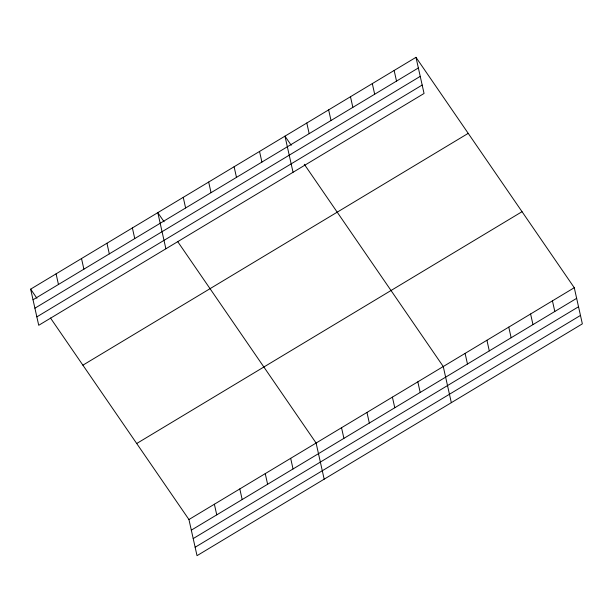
<?xml version="1.0" encoding="UTF-8"?>
<svg xmlns="http://www.w3.org/2000/svg" width="613" height="613" viewBox="0 0 613 613"><rect width="100%" height="100%" fill="white"/><g stroke="black" fill="none" stroke-linecap="round" stroke-linejoin="round"><path stroke-width="0.92" d="M415.982 57.331L424.058 93.467L38.726 325.288L30.65 289.144L415.982 57.331L574.274 287.712L582.35 323.856L197.018 555.669L188.942 519.533L50.504 318.032M33.025 299.772L418.357 67.959M34.91 308.193L420.234 76.372M36.849 316.867L422.173 85.046M82.885 365.172L468.217 133.358M136.707 443.505L522.038 211.692M188.942 519.533L574.274 287.712M191.317 530.161L576.649 298.339M193.202 538.574L578.526 306.761M195.141 547.248L580.465 315.434M291.236 145.273L284.968 136.147L293.045 172.284M304.293 164.276L443.26 366.536L451.337 402.672M164.077 221.768L157.809 212.65L165.885 248.786M177.655 241.537L316.101 443.03L324.177 479.174M30.65 289.144L36.918 298.27M552.436 300.853L554.811 311.481M530.597 313.986L532.973 324.614M508.767 327.127L511.142 337.748M486.929 340.261L489.304 350.889M465.098 353.394L467.474 364.022M394.144 70.464L396.519 81.092M372.306 83.606L374.681 94.226M417.828 381.83L420.204 392.458M350.475 96.739L352.85 107.367M328.637 109.873L331.012 120.5M392.397 397.132L394.772 407.76M306.799 123.014L309.174 133.634M366.965 412.434L369.34 423.062M341.533 427.728L343.908 438.356M259.537 151.449L261.912 162.07M234.105 166.744L236.48 177.372M290.669 458.332L293.045 468.96M208.673 182.046L211.048 192.674M265.237 473.634L267.613 484.255M183.241 197.348L185.616 207.976M239.806 488.929L242.181 499.557M214.374 504.231L216.749 514.859M132.377 227.944L134.753 238.572M106.946 243.246L109.321 253.874M81.514 258.548L83.889 269.168M56.082 273.842L58.457 284.47"/></g></svg>
